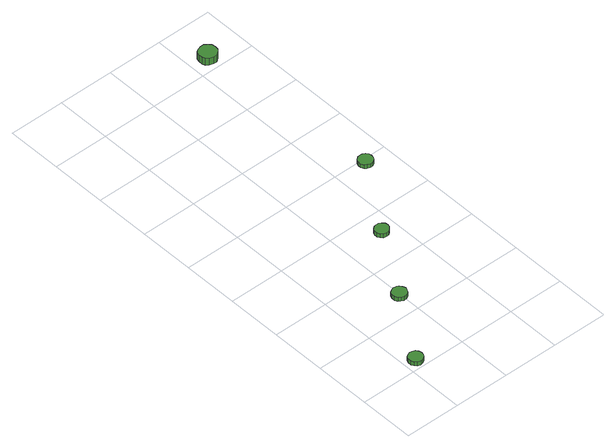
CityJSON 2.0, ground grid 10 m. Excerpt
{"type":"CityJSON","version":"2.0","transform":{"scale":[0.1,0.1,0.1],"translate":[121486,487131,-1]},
"CityObjects":{
"tree1":{"type":"SolitaryVegetationObject","attributes":{"function":"something"},"geometry":[{"type":"MultiSurface","lod":"1","boundaries":[[[0,1,2,3,4,5,6,7,8,9,10,11,12,13,14]],[[15,16,17,18,19,20,21,22,23,24,25,26,27,28,29]],[[0,29,28,1]],[[1,28,27,2]],[[2,27,26,3]],[[3,26,25,4]],[[4,25,24,5]],[[5,24,23,6]],[[6,23,22,7]],[[7,22,21,8]],[[8,21,20,9]],[[9,20,19,10]],[[10,19,18,11]],[[11,18,17,12]],[[12,17,16,13]],[[13,16,15,14]],[[14,15,29,0]]]}]},
"tree2":{"type":"SolitaryVegetationObject","attributes":{"function":"something"},"geometry":[{"type":"MultiSurface","lod":"1","boundaries":[[[30,31,32,33,34,35,36,37,38,39,40,41,42,43,44]],[[45,46,47,48,49,50,51,52,53,54,55,56,57,58,59]],[[30,59,58,31]],[[31,58,57,32]],[[32,57,56,33]],[[33,56,55,34]],[[34,55,54,35]],[[35,54,53,36]],[[36,53,52,37]],[[37,52,51,38]],[[38,51,50,39]],[[39,50,49,40]],[[40,49,48,41]],[[41,48,47,42]],[[42,47,46,43]],[[43,46,45,44]],[[44,45,59,30]]]}]},
"tree3":{"type":"SolitaryVegetationObject","attributes":{"function":"something"},"geometry":[{"type":"MultiSurface","lod":"1","boundaries":[[[60,61,62,63,64,65,66,67,68,69,70,71,72,73,74]],[[75,76,77,78,79,80,81,82,83,84,85,86,87,88,89]],[[60,89,88,61]],[[61,88,87,62]],[[62,87,86,63]],[[63,86,85,64]],[[64,85,84,65]],[[65,84,83,66]],[[66,83,82,67]],[[67,82,81,68]],[[68,81,80,69]],[[69,80,79,70]],[[70,79,78,71]],[[71,78,77,72]],[[72,77,76,73]],[[73,76,75,74]],[[74,75,89,60]]]}]},
"tree4":{"type":"SolitaryVegetationObject","attributes":{"function":"something"}},
"tree5":{"type":"SolitaryVegetationObject","attributes":{"function":"something"},"geometry":[{"type":"MultiSurface","lod":"1","boundaries":[[[90,91,92,93,94,95,96,97,98,99,100,101,102,103,104]],[[105,106,107,108,109,110,111,112,113,114,115,116,117,118,119]],[[90,119,118,91]],[[91,118,117,92]],[[92,117,116,93]],[[93,116,115,94]],[[94,115,114,95]],[[95,114,113,96]],[[96,113,112,97]],[[97,112,111,98]],[[98,111,110,99]],[[99,110,109,100]],[[100,109,108,101]],[[101,108,107,102]],[[102,107,106,103]],[[103,106,105,104]],[[104,105,119,90]]]}]},
"tree6":{"type":"SolitaryVegetationObject","attributes":{"function":"something"},"geometry":[{"type":"MultiSurface","lod":"1","boundaries":[[[120,121,122,123,124,125,126,127,128,129,130,131,132,133,134]],[[135,136,137,138,139,140,141,142,143,144,145,146,147,148,149]],[[120,149,148,121]],[[121,148,147,122]],[[122,147,146,123]],[[123,146,145,124]],[[124,145,144,125]],[[125,144,143,126]],[[126,143,142,127]],[[127,142,141,128]],[[128,141,140,129]],[[129,140,139,130]],[[130,139,138,131]],[[131,138,137,132]],[[132,137,136,133]],[[133,136,135,134]],[[134,135,149,120]]]}]}
},
"vertices":[
[33,17,14],[32,22,14],[29,27,14],[24,29,14],[19,30,14],[14,28,14],[10,25,14],[8,20,14],[8,14,14],[10,10,14],[14,6,14],[19,4,14],[24,5,14],[29,8,14],[32,12,14],[32,12,6],[29,8,6],[24,5,6],[19,4,6],[14,6,6],[10,10,6],[8,14,6],[8,20,6],[10,25,6],[14,28,6],[19,30,6],[24,29,6],[29,27,6],[32,22,6],[33,17,6],
[111,140,14],[109,145,14],[106,150,14],[102,152,14],[96,153,14],[91,151,14],[87,148,14],[85,143,14],[85,137,14],[87,132,14],[91,129,14],[96,127,14],[102,128,14],[106,130,14],[109,135,14],[109,135,6],[106,130,6],[102,128,6],[96,127,6],[91,129,6],[87,132,6],[85,137,6],[85,143,6],[87,148,6],[91,151,6],[96,153,6],[102,152,6],[106,150,6],[109,145,6],[111,140,6],
[184,262,14],[183,267,14],[179,271,14],[175,274,14],[170,274,14],[165,273,14],[161,269,14],[159,265,14],[159,259,14],[161,255,14],[165,251,14],[170,250,14],[175,250,14],[179,253,14],[183,257,14],[183,257,6],[179,253,6],[175,250,6],[170,250,6],[165,251,6],[161,255,6],[159,259,6],[159,265,6],[161,269,6],[165,273,6],[170,274,6],[175,274,6],[179,271,6],[183,267,6],[184,262,6],
[268,393,14],[267,398,14],[264,402,14],[259,405,14],[254,405,14],[249,404,14],[245,400,14],[243,395,14],[243,390,14],[245,385,14],[249,382,14],[254,380,14],[259,380,14],[264,383,14],[267,387,14],[267,387,6],[264,383,6],[259,380,6],[254,380,6],[249,382,6],[245,385,6],[243,390,6],[243,395,6],[245,400,6],[249,404,6],[254,405,6],[259,405,6],[264,402,6],[267,398,6],[268,393,6],
[248,726,20],[247,732,20],[243,737,20],[237,741,20],[231,741,20],[224,739,20],[219,735,20],[217,729,20],[217,722,20],[219,716,20],[224,712,20],[231,710,20],[237,710,20],[243,714,20],[247,719,20],[247,719,6],[243,714,6],[237,710,6],[231,710,6],[224,712,6],[219,716,6],[217,722,6],[217,729,6],[219,735,6],[224,739,6],[231,741,6],[237,741,6],[243,737,6],[247,732,6],[248,726,6]
]}
